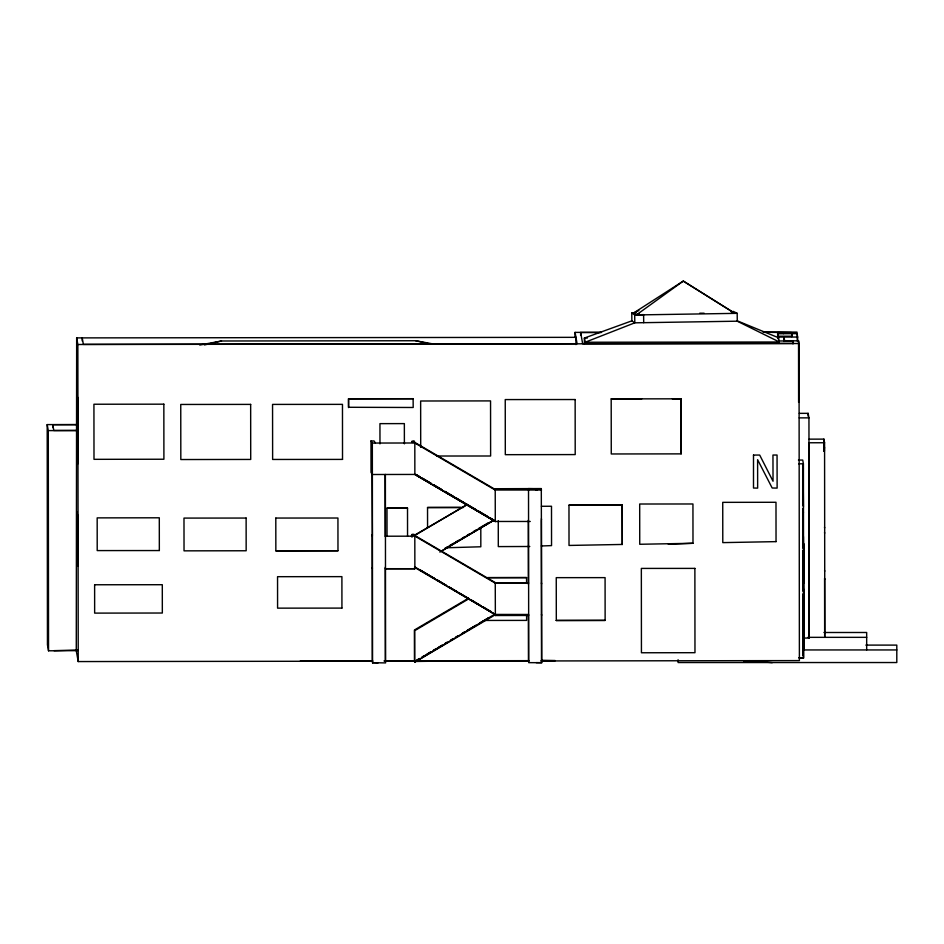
<?xml version="1.0" encoding="UTF-8"?>
<svg xmlns="http://www.w3.org/2000/svg" width="944" height="944" viewBox="0 0 944 944"><rect width="100%" height="100%" fill="white"/><g stroke="black" fill="none" stroke-linecap="round" stroke-linejoin="round"><path stroke-width="1.42" d="M414.428 535.272L466.725 504.934M495.175 582.542L414.723 535.46L467.433 504.32M414.451 661.543L414.416 630.026L468.401 598.307M494.774 488.732L541.301 488.579L541.75 662.7L528.699 662.641L528.522 490.03M494.809 614.178L414.723 662.133L414.687 630.675L468.672 598.897M495.069 614.886L414.723 662.181L414.735 661.532L414.864 662.157M414.499 441.662L414.487 442.347L412.127 442.358L411.926 441.249L414.428 441.237L411.997 441.662M731.104 311.496L734.798 313.325L683.279 281.076L633.636 312.995L636.445 314.883L683.279 281.076L734.798 313.325L730.845 311.496M444.777 548.488L447.279 547.013M449.781 545.538L453.533 543.319M456.035 541.844L458.536 540.357M462.289 538.151L464.79 536.664M467.292 535.189L469.793 533.714M473.546 531.496L476.047 530.021M478.549 528.534L488.555 522.622M441.013 551.296L493.547 520.262M415.985 660.8L419.738 658.582M422.239 657.107L431.007 651.926M433.508 650.451L442.264 645.283M444.766 643.796L447.267 642.321M451.02 640.103L453.521 638.628M456.023 637.153L458.524 635.666M462.277 633.459L464.778 631.973M467.28 630.498L476.036 625.329L467.186 630.498M479.788 623.111L488.544 617.931L479.741 623.111M439.845 552.098L493.83 520.262M415.714 660.8L419.478 658.523M421.992 657.107L424.505 655.573M427.007 654.145L430.771 651.867M433.284 650.451L435.798 648.917M438.311 647.501L442.075 645.224M444.589 643.796L447.102 642.262M450.866 640.103L453.38 638.569M455.881 637.153L458.395 635.666M462.159 633.459L464.672 631.914M445.072 548.499L493.535 520.368M636.445 314.883L638.982 313.514M633.636 312.995L638.876 310.529M631.866 320.842L631.772 312.983L634.698 314.966L634.793 322.824L631.866 320.842L584.407 338.046L585.174 342.247L634.793 322.824L737.276 321.196L779.331 341.988L778.293 336.217L792.158 336.206L791.721 333.739L791.721 336.607M204.411 344.938L221.498 340.996L415.655 340.737L434.37 344.182M199.75 345.032L221.498 340.996M529.785 546.493L498.302 546.6L498.267 520.71M541.384 545.974L551.544 545.608L551.497 506.255L541.419 506.279M622.273 544.452L569.02 545.443L568.972 505.17L622.214 505.099L622.273 544.452L622.214 505.099M668.317 544.287L692.99 543.284L639.737 544.275L639.69 504.013L692.943 503.978L692.99 543.284M637.873 314.836L643.596 314.623M54.056 650.664L77.62 650.015M631.772 312.983L636.185 312.912M634.698 314.966L737.181 313.337L737.276 321.196M575.073 336.796L575.073 332.394L601.517 332.359M763.177 332.135L796.972 332.099L797.078 332.713L777.644 332.618L777.644 336.914M580.643 335.368L580.643 332.5L601.281 332.477M763.436 332.264L791.509 332.595M777.644 332.618L777.844 333.763L797.243 333.61L797.869 341.457M372.833 661.178L78.222 661.567L76.275 650.758L76.665 337.893L575.946 337.338L577.091 343.699L83.379 344.371L82.234 337.999L82.234 340.949M778.446 337.067L797.857 337.032M587.357 338.035L584.407 338.046L584.419 343.769M540.723 660.953L799.391 660.599L799.025 343.522L798.541 340.819L784.676 340.843L783.992 337.055L783.992 341.457M779.142 340.973L793.019 340.949L793.456 343.415L582.66 343.699L580.643 332.5M585.174 342.247L779.331 341.988M76.665 337.893L77.856 344.501L799.025 343.522M348.513 398.781L413.118 398.698L348.513 398.781L348.525 407.277L413.189 407.489L413.118 398.698M672.352 398.805L681.096 398.793L681.167 453.875L611.264 453.97L611.193 398.887L641.778 398.84M799.308 413.354L808.135 413.342L808.949 417.862L809.209 638.05L803.651 638.061M799.238 417.873L808.949 417.862M77.62 650.64L48.533 650.794L47.448 644.787L47.2 424.599L76.617 424.552M52.77 427.608L52.77 424.706L76.334 424.682M77.373 430.44L53.808 430.476L52.77 424.706M47.2 424.599L48.286 430.606L76.216 430.57M809.185 439.149L823.911 439.125L824.572 442.748L824.796 636.834M541.549 490.007L495.222 490.007L495.293 521.525L414.853 474.443L372.384 474.502L371.027 472.413L370.992 440.954L374.072 440.954L375.382 442.984M370.992 440.954L372.337 443.055L414.817 442.984L495.258 490.066M824.572 442.748L808.76 442.771L809.209 638.05M753.465 455.067L759.696 455.055L773.03 481.239L772.959 455.043L777.054 455.032L777.124 488.095L772.18 488.013L757.607 459.693L757.643 488.119L753.501 488.036L753.501 455.161M436.73 456.023L490.62 455.999L490.55 400.905L420.646 400.999L420.705 447.397M342.53 459.409L272.627 459.457L272.556 404.41L342.471 404.362L342.519 459.362M798.435 460.07L802.719 460.07L803.403 463.799L803.627 657.885L798.907 657.897M798.683 463.811L803.403 463.799M541.349 488.862L528.262 488.603M568.984 505.217L622.226 505.146M427.561 527.672L427.538 507.494L460.637 507.447M427.538 507.53L463.516 507.483M387.028 536.121L386.993 508.143L407.513 508.12L407.548 536.098M386.993 508.179L407.525 508.155M275.801 518.055L337.94 518.02L337.976 550.73L275.849 550.812L275.801 518.103M414.817 442.984L414.853 474.443L495.258 521.466L530.245 521.466M412.032 534.351C418.452 535.248 409.13 532.9 412.032 537.195M385.447 536.216L414.829 536.18M446.158 547.78L480.826 546.777L480.803 527.802M159.347 550.553L97.208 550.588L97.173 517.878L159.3 517.796L159.335 550.505M275.849 550.812L337.976 550.73M385.471 568.689L414.864 568.713L385.482 568.748M487.8 577.622L526.575 577.575L526.587 583.321M486.372 577.669L526.575 577.61M556.311 620.479L556.252 577.657L605.08 577.634L605.128 620.409L556.311 620.479L605.128 620.409M528.652 615.464L495.364 615.512L495.258 583.121L528.605 583.062L495.293 583.18L414.817 536.039L414.864 568.713M94.612 584.761L162.297 584.714L162.333 613.022L94.648 613.116L94.624 584.796M341.94 608.101L277.583 608.148L277.548 576.69L341.905 576.642L341.929 608.054M484.992 620.444L526.634 620.397L526.61 614.65M799.308 657.767L803.627 657.885M300.322 660.977L372.526 660.871M384.314 660.859L528.723 660.658M541.986 660.647L555.249 660.623L542.057 660.363M384.196 661.036L528.935 660.965M416.398 661.449L443.538 661.083M378.084 662.865L372.514 662.7L385.589 662.912L385.376 474.49M824.041 632.504L866.675 632.492L866.675 649.932M807.875 637.342L866.675 637.342M865.86 645.106L896.8 645.106L896.8 662.535L678.099 662.535L678.099 659.738M802.86 649.944L896.8 649.944M699.74 313.207L704.118 313.231M772.227 662.664L749.465 660.67L749.725 662.074L744.167 662.086L743.919 660.67M415.655 340.737L430.016 343.982M737.276 320.854L778.576 337.775M733.181 311.355L737.181 313.337M414.687 442.347L495.14 489.429M453.698 496.615L444.86 491.399L493.629 520.156M456.164 498.019L465.003 503.235M467.481 504.651L476.319 509.854M478.797 511.27L487.635 516.474M490.101 517.89L493.913 520.144M446.182 585.315L437.355 580.1L446.075 585.315M448.66 586.731L457.498 591.935M459.976 593.351L468.814 598.555M471.292 599.971L480.118 605.175M482.596 606.591L491.435 611.795M415.1 474.384L495.258 521.466M414.77 566.919L495.293 614.579L528.664 614.591L495.317 614.568L414.888 567.556M448.577 586.779L495.329 614.638L495.258 613.978M535.991 489.948L537.348 489.783L537.183 488.874M494.892 520.887L495.293 521.525M803.427 536.57L804.146 648.457M824.124 443.94L823.994 443.232L824.136 451.267M824.277 445.32L824.147 444.636L824.277 451.173M824.289 446.005L824.419 451.079M824.442 447.373L824.56 448.058M824.525 527.141L824.655 527.826M824.537 532.487L824.655 533.171M783.213 332.725L783.378 333.633M824.584 570.554L824.702 571.238M824.714 579.179L824.584 578.483L824.655 636.032M802.907 465.357L803.261 505.689M803.073 466.843L803.427 507.164M803.238 468.318L803.379 469.109M803.096 504.202L802.884 464.649M802.966 508.757L803.167 547.178M803.132 510.244L803.332 548.086M803.297 511.731L803.438 512.521M803.875 544.11L804.005 544.806M802.837 545.349L803.474 548.877M802.848 550.694L803.486 554.211M803.781 581.374L804.052 582.873M803.792 589.316L804.052 590.802M802.884 588.749L803.521 592.277M802.896 596.691L803.533 600.219M803.84 646.746L803.816 612.337M803.981 647.549L803.91 590.012M803.108 655.03L802.872 593.835M803.273 655.938L803.202 598.39M803.438 656.847L803.368 599.31M611.193 398.887L681.096 398.828L681.155 453.84M575.073 332.394L575.934 337.22M541.384 518.822L541.549 519.731M541.455 582.92L541.62 583.829M541.49 614.379L541.655 615.287M541.49 661.272L541.384 520.286M541.75 662.7L536.192 662.641M528.463 661.296L528.404 614.733M495.14 614.249L495.364 615.512M414.569 566.966L414.735 568.642M372.337 474.502L372.078 473.086L372.361 536.003M372.148 534.811L372.302 661.508M372.243 567.639L372.408 568.536M385.329 661.484L385.223 567.332M77.007 460.106L77.137 460.79L76.995 392.185L77.066 403.407M77.915 517.159L77.668 515.778L77.974 565.916M643.607 314.824L643.702 322.683M823.911 439.125L823.935 450.642M808.135 413.342L808.135 416.245M803.863 544.004L803.922 582.177M803.32 553.302L803.379 591.499M803.155 552.382L803.214 590.578M802.943 508.627L803.002 546.257M802.99 551.473L803.049 589.67M798.541 340.819L798.612 402.321M797.243 333.61L797.255 340.973M793.019 340.949L793.019 343.817M778.293 336.217L778.293 339.085M777.844 333.763L777.856 338.046M575.946 337.338L575.946 344.584M528.31 520.274L528.392 584.23M495.246 613.919L495.258 614.922M404.386 443.845L404.351 423.608L379.948 423.644L379.972 443.881M385.117 474.537L385.211 536.487M372.337 443.055L372.55 662.924M348.572 399.088L348.584 407.584M77.856 344.501L78.222 661.567M48.286 430.606L48.533 650.794M824.608 631.748L824.608 632.492M77.526 404.504L77.715 464.011L77.573 397.011L77.526 404.504M494.762 582.719L528.38 582.743L494.75 582.719M776.039 541.632L722.785 542.623L722.738 502.35L775.992 502.279L776.039 541.632M575.144 399.536L505.241 399.583L505.311 454.678L575.203 454.583L575.144 399.536M163.843 404.174L93.928 404.233L93.999 459.327L163.902 459.232L163.843 404.174M250.656 404.398L180.752 404.457L180.823 459.539L250.715 459.445L250.656 404.398M246.124 518.055L183.986 518.091L184.033 550.848L246.16 550.765L246.124 518.055M694.878 568.394L641.342 568.418L641.436 652.764L694.973 652.693L694.878 568.394M419.761 476.744L415.95 474.49L419.738 476.744M431.066 483.363L422.228 478.16L431.007 483.363M442.382 489.983L433.544 484.779L442.288 489.995M434.877 578.696L419.75 569.81L434.806 578.696M77.184 513.135L76.948 511.801L77.243 560.63L77.184 513.135M77.55 515.164L77.314 513.819L77.609 564.229L77.55 515.164"/></g></svg>
